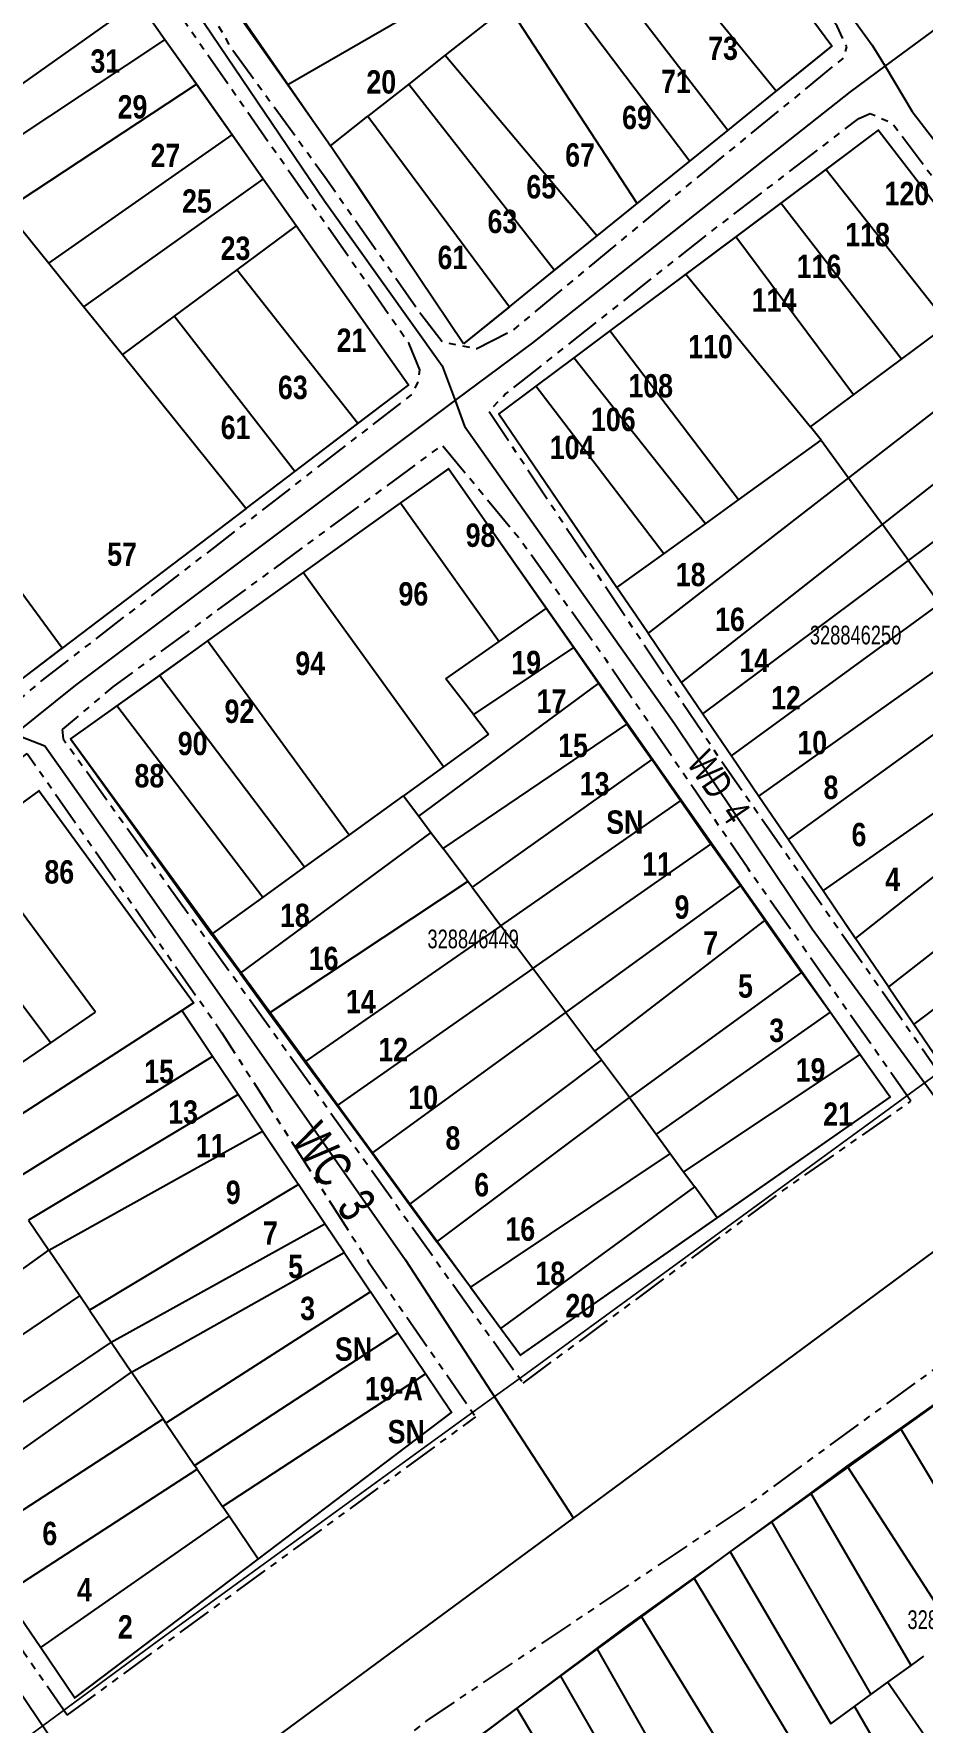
# Model space of a CAD drawing. Extents: x 204381 to 207261, y 4847713 to 4851061.
# Drawn here: x 206588.7 to 206683.8, y 4848467 to 4848647.8 of the extents above; entities that cross this region are included whole.
import ezdxf
from ezdxf.enums import TextEntityAlignment as Align

# ---------------------------------------------------------------- set-up
doc = ezdxf.new("R2010")
doc.units = 0
doc.header["$LTSCALE"] = 1.5
doc.header["$MEASUREMENT"] = 0
doc.linetypes.add('PHANTOMX2', pattern=[5, 2.5, -0.5, 0.5, -0.5, 0.5, -0.5])
for name, color, linetype in [('CD-MALHA-LOTES', 40, 'CONTINUOUS'), ('CD_TXT_QUADRA', 7, 'CONTINUOUS'), ('HD-VALAS-DRENOS', 170, 'CONTINUOUS'), ('RU-QUADRAS', 210, 'CONTINUOUS'), ('SV-EIXO-ROD-ESTR', 7, 'CONTINUOUS'), ('SV-EIXO-RUA-N-PAV', 6, 'CONTINUOUS'), ('SV-RUA-NAO-PAV-S-GUIA-C-GUIA', 7, 'PHANTOMX2'), ('SV-TXT-RUA-N-PAV-S-GUIA-C-GUIA', 7, 'CONTINUOUS'), ('Th_NmrPort', 7, 'CONTINUOUS')]:
    doc.layers.add(name, color=color, linetype=linetype)
doc.styles.add('ARIAL', font='ARIAL.TTF')
doc.styles.get("Standard").update_dxf_attribs({"font": 'swisscbo.ttf'})

msp = doc.modelspace()

# ---------------------------------------------------------------- linework, layer by layer
at = {"layer": 'CD-MALHA-LOTES', "linetype": 'Continuous'}
for points in [[(206674.12, 4848646.43), (206658.45, 4848667.65)], [(206668.16, 4848641.62), (206650.77, 4848662.95)], [(206662.97, 4848637.42), (206645.7, 4848659.85)], [(206641.46, 4848657.25), (206658.89, 4848634.13)], [(206636.99, 4848654.52), (206615.85, 4848642.3)], [(206609.32, 4848651.56), (206615.85, 4848642.3)], [(206579.37, 4848636.74), (206599.83, 4848651.18)], [(206602.7, 4848647.12), (206599.83, 4848651.18)], [(206639.44, 4848650.76), (206632.71, 4848645.46)], [(206653.26, 4848629.58), (206639.44, 4848650.76)], [(206582.04, 4848633.43), (206602.7, 4848647.12)], [(206606.07, 4848642.35), (206602.7, 4848647.12)], [(206668.16, 4848641.62), (206674.12, 4848646.43)], [(206632.71, 4848645.46), (206628.81, 4848642.38)], [(206632.71, 4848645.46), (206649, 4848626.14)], [(206585.67, 4848628.91), (206606.07, 4848642.35)], [(206609.88, 4848636.95), (206606.07, 4848642.35)], [(206615.85, 4848642.3), (206620.15, 4848636.21)], [(206628.81, 4848642.38), (206624.44, 4848638.94)], [(206628.81, 4848642.38), (206644.43, 4848622.45)], [(206662.97, 4848637.42), (206668.16, 4848641.62)], [(206620.44, 4848635.78), (206624.44, 4848638.94)], [(206624.44, 4848638.94), (206639.6, 4848618.54)], [(206590.27, 4848623.2), (206609.88, 4848636.95)], [(206613.23, 4848632.19), (206609.88, 4848636.95)], [(206658.89, 4848634.13), (206662.97, 4848637.42)], [(206679.09, 4848637.44), (206673.47, 4848633.24)], [(206691.98, 4848620.68), (206679.09, 4848637.44)], [(206620.15, 4848636.21), (206620.44, 4848635.78)], [(206634.67, 4848614.57), (206620.44, 4848635.78)], [(206653.26, 4848629.58), (206658.89, 4848634.13)], [(206673.47, 4848633.24), (206668.65, 4848629.63)], [(206686.57, 4848616.64), (206673.47, 4848633.24)], [(206594.02, 4848618.53), (206613.23, 4848632.19)], [(206616.75, 4848627.2), (206613.23, 4848632.19)], [(206649, 4848626.14), (206653.26, 4848629.58)], [(206668.65, 4848629.63), (206663.84, 4848626.03)], [(206681.58, 4848612.93), (206668.65, 4848629.63)], [(206585.67, 4848628.91), (206590.27, 4848623.2)], [(206616.75, 4848627.2), (206610.4, 4848622.5)], [(206628.78, 4848610.15), (206616.75, 4848627.2)], [(206644.43, 4848622.45), (206649, 4848626.14)], [(206663.84, 4848626.03), (206658.47, 4848622.02)], [(206676.43, 4848609.09), (206663.84, 4848626.03)], [(206590.27, 4848623.2), (206594.02, 4848618.53)], [(206610.4, 4848622.5), (206603.69, 4848617.52)], [(206623.36, 4848606.03), (206610.4, 4848622.5)], [(206639.6, 4848618.54), (206644.43, 4848622.45)], [(206658.47, 4848622.02), (206650.34, 4848615.95)], [(206658.47, 4848622.02), (206671.83, 4848605.66)], [(206594.02, 4848618.53), (206598.14, 4848613.41)], [(206603.69, 4848617.52), (206598.14, 4848613.41)], [(206616.62, 4848600.9), (206603.69, 4848617.52)], [(206639.6, 4848618.54), (206634.67, 4848614.57)], [(206650.34, 4848615.95), (206646.49, 4848613.06)], [(206664.1, 4848597.85), (206650.34, 4848615.95)], [(206695.75, 4848615.59), (206675.9, 4848600.21)], [(206681.58, 4848612.93), (206686.57, 4848616.64)], [(206598.14, 4848613.41), (206611.39, 4848596.93)], [(206646.49, 4848613.06), (206642.42, 4848610.02)], [(206660.58, 4848595.3), (206646.49, 4848613.06)], [(206676.43, 4848609.09), (206681.58, 4848612.93)], [(206623.36, 4848606.03), (206628.78, 4848610.15)], [(206642.42, 4848610.02), (206638.46, 4848607.06)], [(206656.11, 4848592.08), (206642.42, 4848610.02)], [(206679.54, 4848595.2), (206699.33, 4848610.75)], [(206671.83, 4848605.66), (206676.43, 4848609.09)], [(206616.62, 4848600.9), (206623.36, 4848606.03)], [(206638.46, 4848607.06), (206651.1, 4848588.47)], [(206682.33, 4848591.36), (206702.53, 4848606.42)], [(206664.1, 4848597.85), (206672.97, 4848604.24)], [(206672.97, 4848604.24), (206671.83, 4848605.66)], [(206672.97, 4848604.24), (206675.9, 4848600.21)], [(206591.7, 4848581.96), (206577.24, 4848601.66)], [(206611.39, 4848596.93), (206616.62, 4848600.9)], [(206633.06, 4848601.19), (206627.93, 4848597.52)], [(206643.52, 4848586.22), (206633.06, 4848601.19)], [(206675.9, 4848600.21), (206654.43, 4848583.57)], [(206675.9, 4848600.21), (206679.54, 4848595.2)], [(206627.93, 4848597.52), (206617.5, 4848590.07)], [(206627.93, 4848597.52), (206638.48, 4848582.69)], [(206660.58, 4848595.3), (206664.1, 4848597.85)], [(206611.39, 4848596.93), (206591.7, 4848581.96)], [(206656.11, 4848592.08), (206660.58, 4848595.3)], [(206658.02, 4848578.3), (206679.54, 4848595.2)], [(206682.33, 4848591.36), (206679.54, 4848595.2)], [(206651.1, 4848588.47), (206656.11, 4848592.08)], [(206617.5, 4848590.07), (206607.26, 4848582.75)], [(206632.51, 4848569.28), (206617.5, 4848590.07)], [(206660.3, 4848574.94), (206682.33, 4848591.36)], [(206682.33, 4848591.36), (206685.69, 4848586.74)], [(206654.43, 4848583.57), (206651.1, 4848588.47)], [(206638.48, 4848582.69), (206643.52, 4848586.22)], [(206646.43, 4848582.06), (206643.52, 4848586.22)], [(206663.35, 4848570.46), (206685.69, 4848586.74)], [(206607.26, 4848582.75), (206602.1, 4848579.06)], [(206622.41, 4848561.96), (206607.26, 4848582.75)], [(206632.77, 4848578.68), (206638.48, 4848582.69)], [(206654.43, 4848583.57), (206658.02, 4848578.3)], [(206586.32, 4848577.87), (206591.7, 4848581.96)], [(206646.43, 4848582.06), (206635.74, 4848574.86)], [(206649.12, 4848578.2), (206646.43, 4848582.06)], [(206666.29, 4848566.14), (206688.97, 4848582.23)], [(206602.1, 4848579.06), (206597.53, 4848575.8)], [(206617.64, 4848558.51), (206602.1, 4848579.06)], [(206629.89, 4848563.98), (206649.12, 4848578.2)], [(206635.74, 4848574.86), (206632.77, 4848578.68)], [(206652.17, 4848573.85), (206649.12, 4848578.2)], [(206658.02, 4848578.3), (206660.3, 4848574.94)], [(206669.46, 4848561.48), (206692.15, 4848577.86)], [(206597.53, 4848575.8), (206592.6, 4848572.27)], [(206613.19, 4848555.28), (206597.53, 4848575.8)], [(206632.48, 4848560.52), (206652.17, 4848573.85)], [(206635.74, 4848574.86), (206637.35, 4848572.78)], [(206652.17, 4848573.85), (206654.82, 4848570.05)], [(206660.3, 4848574.94), (206663.35, 4848570.46)], [(206592.6, 4848572.27), (206607.7, 4848551.31)], [(206637.35, 4848572.78), (206632.51, 4848569.28)], [(206696.27, 4848572.19), (206673.17, 4848556.02)], [(206654.82, 4848570.05), (206635.58, 4848556.39)], [(206657.91, 4848565.62), (206654.82, 4848570.05)], [(206663.35, 4848570.46), (206666.29, 4848566.14)], [(206632.51, 4848569.28), (206628.24, 4848566.18)], [(206676.66, 4848550.9), (206698.97, 4848568.49)], [(206589.21, 4848566.71), (206581.72, 4848561.27)], [(206605.76, 4848543.99), (206589.21, 4848566.71)], [(206622.41, 4848561.96), (206628.24, 4848566.18)], [(206628.24, 4848566.18), (206629.89, 4848563.98)], [(206638.67, 4848552.26), (206657.91, 4848565.62)], [(206660.99, 4848561.22), (206657.91, 4848565.62)], [(206666.29, 4848566.14), (206669.46, 4848561.48)], [(206629.89, 4848563.98), (206631.18, 4848562.25)], [(206702.73, 4848563.32), (206680.19, 4848545.7)], [(206595.27, 4848542.99), (206581.72, 4848561.27)], [(206631.18, 4848562.25), (206610.74, 4848547.16)], [(206617.64, 4848558.51), (206622.41, 4848561.96)], [(206631.18, 4848562.25), (206632.48, 4848560.52)], [(206642.1, 4848547.67), (206661.15, 4848560.99)], [(206661.15, 4848560.99), (206660.99, 4848561.22)], [(206664.33, 4848556.51), (206661.15, 4848560.99)], [(206669.46, 4848561.48), (206673.17, 4848556.02)], [(206635.12, 4848557), (206632.48, 4848560.52)], [(206576.91, 4848557.78), (206590.48, 4848539.73)], [(206613.19, 4848555.28), (206617.64, 4848558.51)], [(206705.86, 4848559), (206682.89, 4848541.73)], [(206635.12, 4848557), (206613.86, 4848542.9)], [(206635.58, 4848556.39), (206635.12, 4848557)], [(206635.58, 4848556.39), (206638.67, 4848552.26)], [(206645.64, 4848542.96), (206664.33, 4848556.51)], [(206666.95, 4848552.81), (206664.33, 4848556.51)], [(206673.17, 4848556.02), (206676.66, 4848550.9)], [(206607.7, 4848551.31), (206613.19, 4848555.28)], [(206638.67, 4848552.26), (206617.69, 4848537.69)], [(206642.1, 4848547.67), (206638.67, 4848552.26)], [(206648.74, 4848538.82), (206666.95, 4848552.81)], [(206666.95, 4848552.81), (206670.87, 4848547.24)], [(206610.74, 4848547.16), (206607.7, 4848551.31)], [(206680.19, 4848545.7), (206676.66, 4848550.9)], [(206610.74, 4848547.16), (206613.86, 4848542.9)], [(206642.1, 4848547.67), (206621.13, 4848533)], [(206645.64, 4848542.96), (206642.1, 4848547.67)], [(206670.87, 4848547.24), (206652.45, 4848533.86)], [(206673.92, 4848542.99), (206670.87, 4848547.24)], [(206680.19, 4848545.7), (206682.89, 4848541.73)], [(206582.49, 4848528.99), (206604.49, 4848543.17)], [(206590.48, 4848539.73), (206595.27, 4848542.99)], [(206604.49, 4848543.17), (206605.76, 4848543.99)], [(206607.78, 4848538.27), (206604.49, 4848543.17)], [(206613.86, 4848542.9), (206617.69, 4848537.69)], [(206624.88, 4848527.9), (206645.64, 4848542.96)], [(206645.64, 4848542.96), (206648.74, 4848538.82)], [(206673.92, 4848542.99), (206655.31, 4848529.93)], [(206677.11, 4848538.48), (206673.92, 4848542.99)], [(206682.89, 4848541.73), (206686.04, 4848537.1)], [(206585.77, 4848536.52), (206590.48, 4848539.73)], [(206607.78, 4848538.27), (206585.57, 4848524.45)], [(206610.53, 4848534.17), (206607.78, 4848538.27)], [(206617.69, 4848537.69), (206621.13, 4848533)], [(206628.9, 4848522.42), (206649.46, 4848537.85)], [(206649.46, 4848537.85), (206648.74, 4848538.82)], [(206652.45, 4848533.86), (206649.46, 4848537.85)], [(206677.11, 4848538.48), (206658.23, 4848525.92)], [(206680.36, 4848533.9), (206677.11, 4848538.48)], [(206610.53, 4848534.17), (206588.09, 4848520.73)], [(206613.15, 4848530.27), (206610.53, 4848534.17)], [(206631.83, 4848518.42), (206652.45, 4848533.86)], [(206652.45, 4848533.86), (206655.31, 4848529.93)], [(206661.84, 4848520.97), (206680.36, 4848533.9)], [(206621.13, 4848533), (206624.88, 4848527.9)], [(206590.27, 4848517.51), (206613.15, 4848530.27)], [(206613.15, 4848530.27), (206616.99, 4848524.55)], [(206655.31, 4848529.93), (206656.81, 4848527.87)], [(206624.88, 4848527.9), (206628.9, 4848522.42)], [(206656.81, 4848527.87), (206635.42, 4848513.54)], [(206656.81, 4848527.87), (206658.23, 4848525.92)], [(206658.23, 4848525.92), (206659.43, 4848524.28)], [(206616.99, 4848524.55), (206594.61, 4848511.1)], [(206619.83, 4848520.32), (206616.99, 4848524.55)], [(206638.65, 4848509.13), (206659.43, 4848524.28)], [(206661.84, 4848520.97), (206659.43, 4848524.28)], [(206628.9, 4848522.42), (206631.83, 4848518.42)], [(206588.09, 4848520.73), (206590.27, 4848517.51)], [(206596.95, 4848507.65), (206619.83, 4848520.32)], [(206621.88, 4848517.27), (206619.83, 4848520.32)], [(206640.76, 4848506.26), (206661.84, 4848520.97)], [(206570.31, 4848503.16), (206590.27, 4848517.51)], [(206593.58, 4848512.63), (206590.27, 4848517.51)], [(206635.42, 4848513.54), (206631.83, 4848518.42)], [(206599.11, 4848504.46), (206621.88, 4848517.27)], [(206621.88, 4848517.27), (206624.71, 4848513.06)], [(206573.23, 4848498.85), (206593.58, 4848512.63)], [(206594.61, 4848511.1), (206593.58, 4848512.63)], [(206624.71, 4848513.06), (206602.81, 4848499)], [(206627.65, 4848508.68), (206624.71, 4848513.06)], [(206635.42, 4848513.54), (206638.65, 4848509.13)], [(206594.61, 4848511.1), (206596.95, 4848507.65)], [(206605.88, 4848494.47), (206627.65, 4848508.68)], [(206630.61, 4848504.26), (206627.65, 4848508.68)], [(206638.65, 4848509.13), (206640.76, 4848506.26)], [(206596.95, 4848507.65), (206576.56, 4848493.93)], [(206596.95, 4848507.65), (206599.11, 4848504.46)], [(206579.05, 4848490.25), (206599.11, 4848504.46)], [(206602.5, 4848499.45), (206599.11, 4848504.46)], [(206608.87, 4848490.06), (206630.61, 4848504.26)], [(206633.39, 4848500.13), (206630.61, 4848504.26)], [(206581.89, 4848486.06), (206602.5, 4848499.45)], [(206602.81, 4848499), (206602.5, 4848499.45)], [(206612.68, 4848484.44), (206633.39, 4848500.13)], [(206602.81, 4848499), (206605.88, 4848494.47)], [(206585.53, 4848480.68), (206606.15, 4848494.07)], [(206606.15, 4848494.07), (206605.88, 4848494.47)], [(206606.15, 4848494.07), (206608.87, 4848490.06)], [(206589.4, 4848474.97), (206609.56, 4848489.04)], [(206609.56, 4848489.04), (206608.87, 4848490.06)], [(206612.68, 4848484.44), (206609.56, 4848489.04)], [(206593.05, 4848469.57), (206612.68, 4848484.44)], [(206585.53, 4848480.68), (206589.4, 4848474.97)], [(206589.4, 4848474.97), (206593.05, 4848469.57)]]:
    msp.add_lwpolyline(points, dxfattribs=at)
at = {"layer": 'CD-MALHA-LOTES'}
for points in [[(206681.47, 4848498.42), (206687.11, 4848502.41)], [(206675.75, 4848494.37), (206681.47, 4848498.42)], [(206681.47, 4848498.42), (206692.41, 4848480.13)], [(206671.85, 4848491.51), (206675.75, 4848494.37)], [(206675.75, 4848494.37), (206687.33, 4848476.46)], [(206667.64, 4848488.43), (206671.85, 4848491.51)], [(206682.59, 4848473.04), (206671.85, 4848491.51)], [(206663.23, 4848485.21), (206667.64, 4848488.43)], [(206667.64, 4848488.43), (206678.28, 4848469.92)], [(206659.36, 4848482.37), (206663.23, 4848485.21)], [(206663.23, 4848485.21), (206674.02, 4848466.8)], [(206653.73, 4848478.25), (206659.36, 4848482.37)], [(206659.36, 4848482.37), (206670.36, 4848464.12)], [(206648.98, 4848474.78), (206653.73, 4848478.25)], [(206653.73, 4848478.25), (206664.85, 4848460.08)], [(206645.05, 4848471.91), (206648.98, 4848474.78)], [(206648.98, 4848474.78), (206659.54, 4848456.19)], [(206682.59, 4848473.04), (206683.97, 4848474.03)], [(206680.11, 4848471.25), (206682.59, 4848473.04)], [(206640.39, 4848468.43), (206645.05, 4848471.91)], [(206645.05, 4848471.91), (206655.7, 4848453.38)], [(206678.28, 4848469.92), (206680.11, 4848471.25)], [(206680.11, 4848471.25), (206692.02, 4848454.01)], [(206674.02, 4848466.8), (206676.55, 4848468.66)], [(206676.55, 4848468.66), (206678.28, 4848469.92)], [(206676.55, 4848468.66), (206687.32, 4848449.98)], [(206636.34, 4848465.41), (206640.39, 4848468.43)], [(206640.39, 4848468.43), (206651.32, 4848450.16)]]:
    msp.add_lwpolyline(points, dxfattribs=at)
at = {"layer": 'HD-VALAS-DRENOS', "const_width": 0.18, "flags": 128}
for points in [[(206601.71, 4848475.5), (206635.64, 4848500.15), (206640.69, 4848503.78), (206721.68, 4848562.9)], [(206601.71, 4848475.5), (206635.64, 4848500.15), (206640.69, 4848503.78), (206721.68, 4848562.9)], [(206468.41, 4848379.57), (206474.14, 4848381.88), (206487.61, 4848391.41), (206601.71, 4848475.5)], [(206468.41, 4848379.57), (206474.14, 4848381.88), (206487.61, 4848391.41), (206601.71, 4848475.5)]]:
    msp.add_lwpolyline(points, dxfattribs=at)
at = {"layer": 'RU-QUADRAS', "color": 6, "linetype": 'Continuous', "const_width": 0.18}
for points in [[(206575.7, 4848700.79), (206613.83, 4848730.8), (206658.45, 4848667.65), (206674.12, 4848646.43), (206634.67, 4848614.57, 0.011456), (206599.42, 4848665.61)], [(206604.62, 4848441.76, -0.014634), (206748.97, 4848545.28), (206769.23, 4848516.86), (206705.68, 4848466.9, -0.023894), (206683.13, 4848446.39), (206654.45, 4848426.89), (206624.57, 4848408.8), (206614.14, 4848428.2)], [(206628.65, 4848403.41), (206668.94, 4848428.76), (206680.44, 4848436.49, -0.007527), (206775.4, 4848511.33), (206796.42, 4848479.3), (206761.99, 4848453.02), (206757.51, 4848451.83), (206736.2, 4848434.88), (206726.55, 4848450.09), (206698.17, 4848427.61), (206682.11, 4848418.52), (206638.24, 4848389.29)]]:
    msp.add_lwpolyline(points, format="xyb", close=True, dxfattribs=at)
for points in [[(206527.3, 4848662.03), (206560.44, 4848689.4), (206558.86, 4848691.79), (206563.04, 4848694.71), (206564.45, 4848692.58), (206568.65, 4848695.38), (206628.78, 4848610.15), (206586.32, 4848577.87), (206560.34, 4848613.76), (206557.1, 4848619.72), (206543.38, 4848640.07)], [(206638.46, 4848607.06), (206679.09, 4848637.44), (206691.98, 4848620.68), (206729.79, 4848569.57), (206686.04, 4848537.1)], [(206592.6, 4848572.27), (206633.06, 4848601.19), (206680.36, 4848533.9), (206640.76, 4848506.26)], [(206548.73, 4848536.41), (206560.41, 4848544.87), (206559.96, 4848545.47), (206589.21, 4848566.71), (206605.76, 4848543.99), (206604.49, 4848543.17), (206633.39, 4848500.13), (206593.05, 4848469.57), (206560.74, 4848517.3)]]:
    msp.add_lwpolyline(points, close=True, dxfattribs=at)
at = {"layer": 'SV-EIXO-ROD-ESTR', "flags": 128}
msp.add_lwpolyline([(206481.68, 4848367.32), (206503.29, 4848383.26), (206509.04, 4848387.5), (206551.42, 4848418.75), (206552.27, 4848419.38), (206594.36, 4848450.42), (206598.47, 4848453.45), (206646.43, 4848488.82), (206692.96, 4848523.23), (206742.36, 4848559.76), (206786.52, 4848592.42), (206804.83, 4848605.97), (206814.35, 4848613.01), (206853.63, 4848642.06), (206860.08, 4848646.84), (206902.49, 4848678.2), (206909.76, 4848683.58), (206949.84, 4848713.22), (206955.49, 4848717.4)], dxfattribs=at)
msp.add_lwpolyline([(206481.68, 4848367.32), (206503.29, 4848383.26), (206509.04, 4848387.5), (206551.42, 4848418.75), (206552.27, 4848419.38), (206594.36, 4848450.42), (206598.47, 4848453.45), (206646.43, 4848488.82), (206692.96, 4848523.23), (206742.36, 4848559.76), (206786.52, 4848592.42), (206804.83, 4848605.97), (206814.35, 4848613.01), (206853.63, 4848642.06), (206860.08, 4848646.84), (206902.49, 4848678.2), (206909.76, 4848683.58), (206949.84, 4848713.22), (206955.49, 4848717.4)], dxfattribs=at)
at = {"layer": 'SV-EIXO-RUA-N-PAV', "flags": 128}
for points in [[(206613.2, 4848737.28), (206652.19, 4848682.78), (206678.44, 4848646.55), (206679.81, 4848644.28), (206682.71, 4848639.43), (206707.34, 4848607.48), (206742.23, 4848559.67)], [(206613.2, 4848737.28), (206652.19, 4848682.78), (206678.44, 4848646.55), (206679.81, 4848644.28), (206682.71, 4848639.43), (206707.34, 4848607.48), (206742.23, 4848559.67)], [(206569.54, 4848704.06), (206600.24, 4848659.31), (206606.93, 4848648.87), (206619.78, 4848629.86), (206632.37, 4848612.19), (206633.76, 4848608.48), (206634.78, 4848605.76), (206657.27, 4848573.9), (206671.99, 4848551.94), (206692.96, 4848523.23)], [(206569.54, 4848704.06), (206600.24, 4848659.31), (206606.93, 4848648.87), (206619.78, 4848629.86), (206632.37, 4848612.19), (206633.76, 4848608.48), (206634.78, 4848605.76), (206657.27, 4848573.9), (206671.99, 4848551.94), (206692.96, 4848523.23)], [(206518.35, 4848665.17), (206532.78, 4848644.67), (206554.59, 4848613.8), (206570.36, 4848590.99), (206583.78, 4848573.87), (206586.64, 4848572.76), (206589.82, 4848571.53), (206599.55, 4848557.77), (206628.41, 4848516.5), (206646.43, 4848488.82)], [(206518.35, 4848665.17), (206532.78, 4848644.67), (206554.59, 4848613.8), (206570.36, 4848590.99), (206583.78, 4848573.87), (206586.64, 4848572.76), (206589.82, 4848571.53), (206599.55, 4848557.77), (206628.41, 4848516.5), (206646.43, 4848488.82)], [(206455.44, 4848471.34), (206474.5, 4848486.66), (206494.31, 4848501.61), (206494.67, 4848501.87), (206504.77, 4848509.08), (206517.98, 4848519.3), (206537.29, 4848534.49), (206541.94, 4848537.82), (206549.06, 4848542.9), (206554.66, 4848547.76), (206570.36, 4848560.09), (206585.31, 4848571.68), (206586.64, 4848572.76), (206593.16, 4848578.03), (206633.76, 4848608.48), (206635.01, 4848609.43), (206642.11, 4848614.66), (206676.12, 4848641.56), (206679.81, 4848644.28), (206686.03, 4848648.85)], [(206455.44, 4848471.34), (206474.5, 4848486.66), (206494.31, 4848501.61), (206494.67, 4848501.87), (206504.77, 4848509.08), (206517.98, 4848519.3), (206537.29, 4848534.49), (206541.94, 4848537.82), (206549.06, 4848542.9), (206554.66, 4848547.76), (206570.36, 4848560.09), (206585.31, 4848571.68), (206586.64, 4848572.76), (206593.16, 4848578.03), (206633.76, 4848608.48), (206635.01, 4848609.43), (206642.11, 4848614.66), (206676.12, 4848641.56), (206679.81, 4848644.28), (206686.03, 4848648.85)], [(206478.6, 4848632.91), (206516.91, 4848576.23), (206540.7, 4848540.3), (206541.94, 4848537.82), (206543.92, 4848533.86), (206557.55, 4848514.04), (206598.47, 4848453.45)], [(206478.6, 4848632.91), (206516.91, 4848576.23), (206540.7, 4848540.3), (206541.94, 4848537.82), (206543.92, 4848533.86), (206557.55, 4848514.04), (206598.47, 4848453.45)]]:
    msp.add_lwpolyline(points, dxfattribs=at)
at = {"layer": 'SV-RUA-NAO-PAV-S-GUIA-C-GUIA', "flags": 128}
for points in [[(206630.09, 4848617.79), (206632.4, 4848614.78), (206636.11, 4848614.05), (206640.12, 4848616.13), (206659.01, 4848631.79), (206675.4, 4848645.19), (206675.72, 4848646.35), (206674.68, 4848648.59), (206653.27, 4848678.28), (206625.88, 4848717.69), (206615.05, 4848732.43), (206613.27, 4848733.7), (206608.57, 4848731.51), (206591.93, 4848718.15), (206573.88, 4848703.8), (206573.38, 4848702.87), (206573.55, 4848701.71), (206576.58, 4848696.14), (206590.99, 4848675.89), (206602.3, 4848659.65), (206609.55, 4848646.6), (206619.87, 4848632.4)], [(206630.09, 4848617.79), (206632.4, 4848614.78), (206636.11, 4848614.05), (206640.12, 4848616.13), (206659.01, 4848631.79), (206675.4, 4848645.19), (206675.72, 4848646.35), (206674.68, 4848648.59), (206653.27, 4848678.28), (206625.88, 4848717.69), (206615.05, 4848732.43), (206613.27, 4848733.7), (206608.57, 4848731.51), (206591.93, 4848718.15), (206573.88, 4848703.8), (206573.38, 4848702.87), (206573.55, 4848701.71), (206576.58, 4848696.14), (206590.99, 4848675.89), (206602.3, 4848659.65), (206609.55, 4848646.6), (206619.87, 4848632.4)], [(206526.41, 4848668.79), (206523.55, 4848666.63), (206522.19, 4848664.65), (206523.1, 4848661.61), (206532.62, 4848649.75), (206573.89, 4848590.69), (206584.36, 4848576.34), (206586.91, 4848576.29), (206589.46, 4848578.44), (206629.16, 4848609.15), (206629.81, 4848610.49), (206630.01, 4848611.77), (206628.85, 4848614.56), (206604.24, 4848649.86), (206571.81, 4848698.65), (206570.14, 4848700.17), (206566.46, 4848699), (206548.61, 4848686.62), (206533.61, 4848673.69)], [(206526.41, 4848668.79), (206523.55, 4848666.63), (206522.19, 4848664.65), (206523.1, 4848661.61), (206532.62, 4848649.75), (206573.89, 4848590.69), (206584.36, 4848576.34), (206586.91, 4848576.29), (206589.46, 4848578.44), (206629.16, 4848609.15), (206629.81, 4848610.49), (206630.01, 4848611.77), (206628.85, 4848614.56), (206604.24, 4848649.86), (206571.81, 4848698.65), (206570.14, 4848700.17), (206566.46, 4848699), (206548.61, 4848686.62), (206533.61, 4848673.69)]]:
    msp.add_lwpolyline(points, close=True, dxfattribs=at)
for points in [[(206685.92, 4848535.98), (206662.05, 4848570.23), (206637.39, 4848607.32), (206639.14, 4848609.16), (206661.31, 4848626.67), (206677.01, 4848638.7), (206678.2, 4848639.23), (206680.57, 4848638.22), (206702.34, 4848609.2), (206731.53, 4848569.4)], [(206685.92, 4848535.98), (206662.05, 4848570.23), (206637.39, 4848607.32), (206639.14, 4848609.16), (206661.31, 4848626.67), (206677.01, 4848638.7), (206678.2, 4848639.23), (206680.57, 4848638.22), (206702.34, 4848609.2), (206731.53, 4848569.4)], [(206682.57, 4848533.46), (206665.11, 4848558.42), (206649.93, 4848580.72), (206640.63, 4848593.73), (206632.38, 4848603.72), (206597.12, 4848577.83), (206591.68, 4848573.27), (206591.8, 4848572.27), (206620.07, 4848532.75), (206641.05, 4848503.29)], [(206682.57, 4848533.46), (206665.11, 4848558.42), (206649.93, 4848580.72), (206640.63, 4848593.73), (206632.38, 4848603.72), (206597.12, 4848577.83), (206591.68, 4848573.27), (206591.8, 4848572.27), (206620.07, 4848532.75), (206641.05, 4848503.29)], [(206592.22, 4848467.73), (206569.04, 4848501.25), (206547.75, 4848532.52), (206546.07, 4848535), (206546.04, 4848536.36), (206552, 4848542.18), (206558.74, 4848548.73), (206587.95, 4848570.69), (206608.79, 4848540.8), (206613.96, 4848532.73), (206624.48, 4848516.28), (206635.99, 4848499.66)], [(206592.22, 4848467.73), (206569.04, 4848501.25), (206547.75, 4848532.52), (206546.07, 4848535), (206546.04, 4848536.36), (206552, 4848542.18), (206558.74, 4848548.73), (206587.95, 4848570.69), (206608.79, 4848540.8), (206613.96, 4848532.73), (206624.48, 4848516.28), (206635.99, 4848499.66)], [(206601.82, 4848443.01), (206606.95, 4848447.92), (206630.78, 4848467.17), (206665.1, 4848490.18), (206703.99, 4848518.54), (206724.81, 4848533.07), (206740.75, 4848544.2), (206746.91, 4848547.58)], [(206601.82, 4848443.01), (206606.95, 4848447.92), (206630.78, 4848467.17), (206665.1, 4848490.18), (206703.99, 4848518.54), (206724.81, 4848533.07), (206740.75, 4848544.2), (206746.91, 4848547.58)], [(206641.05, 4848503.29), (206668.95, 4848523.94), (206681.11, 4848532.44), (206682.57, 4848533.46)], [(206641.05, 4848503.29), (206668.95, 4848523.94), (206681.11, 4848532.44), (206682.57, 4848533.46)], [(206592.22, 4848467.73), (206635.99, 4848499.66)], [(206592.22, 4848467.73), (206635.99, 4848499.66)]]:
    msp.add_lwpolyline(points, dxfattribs=at)

# ---------------------------------------------------------------- texts
at = {"layer": 'CD_TXT_QUADRA', "color": 7, "linetype": 'Continuous', "style": 'ARIAL', "width": 0.7}
for s, p in [('328846250', (206671.76, 4848582.38)), ('328846449', (206630.81, 4848549.84)), ('328846459', (206682.21, 4848476.95))]:
    msp.add_text(s, height=2, dxfattribs=at).set_placement(p)
at = {"layer": 'SV-TXT-RUA-N-PAV-S-GUIA-C-GUIA', "style": 'ARIAL', "width": 0.7}
for s, height, p in [('WD  4', 3, (206658.5, 4848569.65)), ('WC  3', 4, (206616.12, 4848529.35)), ('WC  3', 4, (206616.12, 4848529.35))]:
    msp.add_text(s, height=height, rotation=304, dxfattribs=at).set_placement(p)
at = {"layer": 'Th_NmrPort', "color": 1}
for s, p in [('31', (206594.72, 4848644.84)), ('73', (206660.87, 4848646.22)), ('20', (206624.27, 4848642.61)), ('71', (206655.82, 4848642.66)), ('29', (206597.63, 4848639.94)), ('69', (206651.65, 4848638.8)), ('27', (206601.16, 4848634.74)), ('67', (206645.56, 4848634.79)), ('65', (206641.4, 4848631.38)), ('120', (206679.76, 4848630.66)), ('25', (206604.53, 4848629.85)), ('63', (206637.24, 4848627.67)), ('23', (206608.66, 4848624.8)), ('118', (206675.55, 4848626.26)), ('61', (206631.89, 4848623.82)), ('116', (206670.35, 4848622.86)), ('114', (206665.54, 4848619.26)), ('21', (206621.08, 4848614.95)), ('110', (206658.73, 4848614.27)), ('63', (206614.8, 4848609.9)), ('108', (206652.33, 4848610.07)), ('61', (206608.67, 4848605.62)), ('106', (206648.32, 4848606.47)), ('104', (206643.91, 4848603.47)), ('98', (206634.9, 4848594.07)), ('57', (206596.51, 4848592.04)), ('18', (206657.4, 4848589.86)), ('96', (206627.71, 4848587.79)), ('16', (206661.61, 4848585.06)), ('94', (206616.66, 4848580.35)), ('19', (206639.79, 4848580.44)), ('14', (206664.21, 4848580.66)), ('17', (206642.5, 4848576.3)), ('12', (206667.61, 4848576.66)), ('92', (206609.08, 4848575.22)), ('90', (206604.07, 4848571.77)), ('15', (206644.81, 4848571.56)), ('10', (206670.42, 4848571.87)), ('88', (206599.44, 4848568.31)), ('13', (206647.12, 4848567.45)), ('8', (206673.22, 4848567.07)), ('SN', (206649.95, 4848563.35)), ('6', (206676.22, 4848562.02)), ('86', (206589.79, 4848558.02)), ('11', (206653.8, 4848558.86)), ('4', (206679.83, 4848557.22)), ('9', (206657.27, 4848554.25)), ('18', (206615.02, 4848553.36)), ('16', (206618.1, 4848548.75)), ('7', (206660.35, 4848550.41)), ('5', (206664.07, 4848545.8)), ('14', (206622.08, 4848544.13)), ('3', (206667.41, 4848541.06)), ('12', (206625.55, 4848539)), ('15', (206600.48, 4848536.65)), ('19', (206670.24, 4848536.82)), ('10', (206628.76, 4848533.88)), ('13', (206603.05, 4848532.3)), ('21', (206673.19, 4848532.08)), ('8', (206632.74, 4848529.52)), ('11', (206606.01, 4848528.71)), ('9', (206609.22, 4848523.71)), ('6', (206635.82, 4848524.52)), ('16', (206639.16, 4848519.77)), ('7', (206613.2, 4848519.35)), ('5', (206615.89, 4848515.77)), ('18', (206642.37, 4848515.03)), ('3', (206617.18, 4848511.28)), ('20', (206645.58, 4848511.57)), ('SN', (206620.9, 4848506.92)), ('19-A', (206624.11, 4848502.69)), ('SN', (206626.55, 4848498.08)), ('6', (206589.57, 4848487.18)), ('4', (206593.29, 4848481.15)), ('2', (206597.66, 4848477.18))]:
    msp.add_text(s, height=2.5, dxfattribs=at).set_placement(p, align=Align.MIDDLE_LEFT)

doc.saveas('drawing.dxf')
